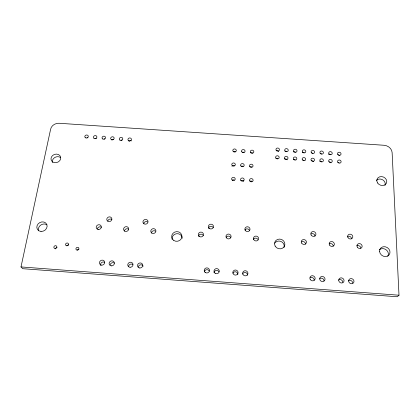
<?xml version="1.0" encoding="UTF-8"?>
<svg xmlns="http://www.w3.org/2000/svg" width="420" height="420" viewBox="0 0 420 420"><rect width="100%" height="100%" fill="white"/><g stroke="black" fill="none" stroke-linecap="round" stroke-linejoin="round"><path stroke-width="0.63" d="M21 266.931L50.589 129.334A7.46 6.232 -17.5 0 1 58.895 123.249L384.058 145.273A7.922 6.662 20.7 0 1 392.123 152.576L399 295.218L397.236 296.751L22.801 268.7L21 266.931L399 295.218M107.751 221.177A2.583 2.331 -21.1 0 0 111.862 219.403A2.583 2.331 -21.1 0 0 108.392 217.093A2.583 2.331 -21.1 0 0 107.751 221.177A2.562 2.315 -21.3 0 1 111.846 219.429M379.407 249.769A5.36 4.725 32 0 1 386.201 249.853A5.36 4.725 32 0 1 387.786 256.268M274.748 243.159A5.171 4.819 19.2 0 1 281.221 241.584A5.171 4.819 19.2 0 1 284.02 247.517M172.095 239.353A5.124 4.799 -11 0 1 176.668 233.709A5.124 4.799 -11 0 1 182.249 238.219M38.698 230.78A5.255 4.589 -28.4 0 1 40.672 225.136A5.255 4.589 -28.4 0 1 46.872 224.826M376.31 180.495A5.035 4.316 23.3 0 1 382.636 179.802A5.035 4.316 23.3 0 1 384.941 185.472M52.479 162.314A4.94 4.2 -20.1 0 1 54.737 157.547A4.94 4.2 -20.1 0 1 60.37 157.437M338.195 154.833A1.769 1.522 17.1 0 1 339.712 155.704M338.247 162.566A1.78 1.538 17.7 0 1 339.129 162.834M328.587 154.382A1.764 1.522 16.1 0 1 330.335 154.502M329.464 161.963A1.774 1.544 16.7 0 1 330.986 162.845M320.738 153.641A1.759 1.528 15.1 0 1 321.61 153.904M319.809 161.511A1.774 1.544 15.7 0 1 321.568 161.632M312.018 153.043A1.759 1.528 14.1 0 1 312.889 153.31M311.923 160.76A1.769 1.544 14.7 0 1 313.43 161.637M302.437 152.597A1.754 1.528 13 0 1 304.175 152.712M303.161 160.156A1.764 1.544 13.5 0 1 304.033 160.424M293.732 151.998A1.754 1.528 11.9 0 1 295.47 152.119M293.528 159.705A1.764 1.549 12.4 0 1 295.276 159.821M285.033 151.405A1.748 1.528 10.7 0 1 286.776 151.526M284.781 159.101A1.759 1.549 11.2 0 1 287.154 159.831M276.344 150.811A1.743 1.533 9.5 0 1 278.696 151.536M276.04 158.503A1.754 1.549 9.9 0 1 277.788 158.624M87.014 137.87A1.748 1.486 -15.7 0 1 87.901 137.728M95.545 138.453A1.743 1.491 -14.9 0 1 96.432 138.311M104.081 139.041A1.743 1.496 -14 0 1 104.969 138.894M111.909 140.133A1.743 1.496 -13.2 0 1 113.516 139.482M121.18 140.207A1.738 1.502 -12.2 0 1 122.068 140.065M129.029 141.298A1.738 1.507 -11.3 0 1 131.455 140.91M67.247 245.564A1.512 1.349 -29.2 0 1 68.633 244.96M77.527 249.837A1.512 1.36 -29.1 0 1 78.913 249.233M55.356 248.908A1.522 1.349 -30.4 0 1 57.078 247.627M356.869 245.774A2.646 2.363 29.6 0 1 360.78 248.157M329.385 243.742A2.62 2.378 26.9 0 1 333.244 246.12M301.786 241.773A2.599 2.389 23.1 0 1 305.597 244.141M347.666 236.423A2.62 2.341 27.5 0 1 351.54 238.775M311.194 233.825A2.588 2.357 23.1 0 1 315 236.166M310.275 277.657A2.683 2.494 31.7 0 1 314.197 280.145M320.04 278.381A2.693 2.489 32.8 0 1 323.983 280.875M338.851 279.778A2.714 2.478 34.5 0 1 342.825 282.277M348.673 280.507A2.725 2.473 35.2 0 1 352.669 283.012M151.379 232.927A2.562 2.373 -15.8 0 1 155.426 231.142M124.394 230.932A2.573 2.352 -20.4 0 1 128.473 229.152M97.288 228.995A2.583 2.331 -23.7 0 1 101.398 227.22M143.598 223.739A2.546 2.341 -16.1 0 1 147.63 221.981M100.679 265.519A2.662 2.441 -29.4 0 1 104.743 262.385M110.119 264.962A2.656 2.452 -28.5 0 1 114.319 263.093M128.578 266.333A2.646 2.468 -26.4 0 1 132.757 264.464M138.222 267.052A2.641 2.473 -25 0 1 143.215 266.165M253.502 239.148A2.567 2.405 12.8 0 1 257.922 239.468M226.27 237.137A2.557 2.405 4.7 0 1 230.68 237.458M198.476 236.35A2.552 2.399 -3.9 0 1 203.322 235.499M245.018 229.882A2.546 2.373 9.5 0 1 249.407 230.197M208.435 228.459A2.536 2.373 -0.7 0 1 213.25 227.619M204.304 271.971A2.615 2.52 -3.6 0 1 209.27 271.073M213.99 272.69A2.615 2.525 1.5 0 1 218.951 271.793M233.069 272.843A2.62 2.525 11.2 0 1 237.862 274.465M242.797 273.567A2.625 2.525 15.7 0 1 247.601 275.189M250.142 166.871A1.764 1.57 6.4 0 1 251.9 166.992M241.364 166.262A1.759 1.57 4.9 0 1 243.117 166.383M231.914 166.184A1.759 1.57 3.4 0 1 234.35 165.774M250.189 181.183A1.78 1.607 7 0 1 251.963 181.303M241.316 180.563A1.78 1.607 5.4 0 1 243.705 181.319M232.454 179.944A1.78 1.607 3.8 0 1 234.224 180.065M250.966 152.917A1.743 1.538 6 0 1 252.703 153.037M242.277 152.323A1.743 1.538 4.7 0 1 244.015 152.439M233.599 151.725A1.743 1.538 3.3 0 1 235.337 151.846M379.544 251.244A5.413 4.762 31.8 0 0 387.571 256.079A5.413 4.762 31.8 0 0 387.219 247.527A5.413 4.762 31.8 0 0 379.544 251.244M275.147 246.094A5.224 4.856 19 0 0 284.119 246.724A5.224 4.856 19 0 0 279.867 239.08A5.224 4.856 19 0 0 275.147 246.094M173.801 240.482A5.171 4.835 -10.9 0 0 181.939 236.833A5.171 4.835 -10.9 0 0 174.683 232.108A5.171 4.835 -10.9 0 0 173.801 240.482M41.008 231.43A5.303 4.62 -28.2 0 0 46.846 224.579A5.303 4.62 -28.2 0 0 38.068 223.965A5.303 4.62 -28.2 0 0 41.008 231.43M377.591 182.984A5.082 4.347 23.1 0 0 386.201 183.561A5.082 4.347 23.1 0 0 381.612 176.589A5.082 4.347 23.1 0 0 377.591 182.984M52.7 161.989A4.982 4.232 -20 0 0 60.69 158.734A4.982 4.232 -20 0 0 54.212 154.518A4.982 4.232 -20 0 0 52.7 161.989M337.764 154.445A1.785 1.533 17 0 0 340.82 154.649A1.785 1.533 17 0 0 339.271 152.219A1.785 1.533 17 0 0 337.764 154.445M337.822 162.257A1.796 1.549 17.6 0 0 340.893 162.466A1.796 1.549 17.6 0 0 339.334 160.004A1.796 1.549 17.6 0 0 337.822 162.257M328.944 153.841A1.78 1.533 16 0 0 332 154.046A1.78 1.533 16 0 0 330.467 151.62A1.78 1.533 16 0 0 328.944 153.841M328.944 161.648A1.79 1.554 16.6 0 0 332.015 161.858A1.79 1.554 16.6 0 0 330.477 159.401A1.79 1.554 16.6 0 0 328.944 161.648M320.129 153.237A1.774 1.538 15 0 0 323.18 153.447A1.774 1.538 15 0 0 321.662 151.016A1.774 1.538 15 0 0 320.129 153.237M320.077 161.038A1.79 1.554 15.6 0 0 323.148 161.249A1.79 1.554 15.6 0 0 321.625 158.791A1.79 1.554 15.6 0 0 320.077 161.038M311.32 152.639A1.774 1.538 14 0 0 314.37 152.843A1.774 1.538 14 0 0 312.874 150.418A1.774 1.538 14 0 0 311.32 152.639M311.22 160.429A1.785 1.554 14.6 0 0 314.286 160.64A1.785 1.554 14.6 0 0 312.779 158.183A1.785 1.554 14.6 0 0 311.22 160.429M302.521 152.035A1.769 1.538 12.9 0 0 305.566 152.24A1.769 1.538 12.9 0 0 304.085 149.819A1.769 1.538 12.9 0 0 302.521 152.035M302.369 159.821A1.78 1.554 13.4 0 0 305.429 160.03A1.78 1.554 13.4 0 0 303.938 157.579A1.78 1.554 13.4 0 0 302.369 159.821M293.732 151.436A1.764 1.538 11.8 0 0 296.772 151.641A1.764 1.538 11.8 0 0 295.307 149.221A1.764 1.538 11.8 0 0 293.732 151.436M293.522 159.217A1.78 1.559 12.3 0 0 296.583 159.422A1.78 1.559 12.3 0 0 295.113 156.975A1.78 1.559 12.3 0 0 293.522 159.217M284.944 150.838A1.764 1.538 10.7 0 0 287.983 151.042A1.764 1.538 10.7 0 0 286.534 148.622A1.764 1.538 10.7 0 0 284.944 150.838M284.687 158.608A1.774 1.559 11.1 0 0 287.747 158.818A1.774 1.559 11.1 0 0 286.288 156.366A1.774 1.559 11.1 0 0 284.687 158.608M276.166 150.234A1.759 1.538 9.5 0 0 279.206 150.439A1.759 1.538 9.5 0 0 277.772 148.024A1.759 1.538 9.5 0 0 276.166 150.234M275.856 158.004A1.769 1.559 9.8 0 0 278.911 158.209A1.769 1.559 9.8 0 0 277.473 155.762A1.769 1.559 9.8 0 0 275.856 158.004M85.444 137.765A1.764 1.496 -15.6 0 0 88.268 136.631A1.764 1.496 -15.6 0 0 85.927 135.146A1.764 1.496 -15.6 0 0 85.444 137.765M94.064 138.359A1.759 1.502 -14.8 0 0 96.883 137.219A1.759 1.502 -14.8 0 0 94.532 135.734A1.759 1.502 -14.8 0 0 94.064 138.359M102.69 138.947A1.759 1.507 -13.9 0 0 105.504 137.807A1.759 1.507 -13.9 0 0 103.142 136.322A1.759 1.507 -13.9 0 0 102.69 138.947M111.326 139.534A1.759 1.507 -13.1 0 0 114.135 138.395A1.759 1.507 -13.1 0 0 111.762 136.909A1.759 1.507 -13.1 0 0 111.326 139.534M119.968 140.128A1.754 1.512 -12.2 0 0 122.771 138.989A1.754 1.512 -12.2 0 0 120.388 137.498A1.754 1.512 -12.2 0 0 119.968 140.128M128.62 140.716A1.754 1.512 -11.2 0 0 131.413 139.577A1.754 1.512 -11.2 0 0 129.019 138.085A1.754 1.512 -11.2 0 0 128.62 140.716M66.77 245.795A1.528 1.36 -29 0 0 68.428 243.794A1.528 1.36 -29 0 0 65.888 243.611A1.528 1.36 -29 0 0 66.77 245.795M77.165 250.121A1.528 1.37 -28.9 0 0 78.813 248.105A1.528 1.37 -28.9 0 0 76.261 247.921A1.528 1.37 -28.9 0 0 77.165 250.121M55.083 248.493A1.538 1.36 -30.2 0 0 56.763 246.482A1.538 1.36 -30.2 0 0 54.217 246.293A1.538 1.36 -30.2 0 0 55.083 248.493M357.32 247.102A2.672 2.384 29.4 0 0 361.83 247.422A2.672 2.384 29.4 0 0 359.489 243.59A2.672 2.384 29.4 0 0 357.32 247.102M329.516 245.044A2.646 2.394 26.7 0 0 334.016 245.364A2.646 2.394 26.7 0 0 331.753 241.542A2.646 2.394 26.7 0 0 329.516 245.044M301.597 243.049A2.62 2.41 22.9 0 0 306.086 243.369A2.62 2.41 22.9 0 0 303.901 239.558A2.62 2.41 22.9 0 0 301.597 243.049M348.007 237.636A2.641 2.363 27.3 0 0 352.485 237.951A2.641 2.363 27.3 0 0 350.185 234.171A2.641 2.363 27.3 0 0 348.007 237.636M311.115 235.001A2.609 2.378 22.9 0 0 315.578 235.321A2.609 2.378 22.9 0 0 313.383 231.551A2.609 2.378 22.9 0 0 311.115 235.001M310.181 279.394A2.709 2.515 31.4 0 0 314.785 279.731A2.709 2.515 31.4 0 0 312.517 275.719A2.709 2.515 31.4 0 0 310.181 279.394M319.709 278.817A2.72 2.51 32.5 0 0 323.694 281.332A2.72 2.51 32.5 0 0 323.71 276.89A2.72 2.51 32.5 0 0 319.709 278.817M338.725 280.235A2.74 2.499 34.2 0 0 342.746 282.749A2.74 2.499 34.2 0 0 342.704 278.303A2.74 2.499 34.2 0 0 338.725 280.235M348.658 280.969A2.751 2.494 34.9 0 0 352.695 283.495A2.751 2.494 34.9 0 0 352.622 279.038A2.751 2.494 34.9 0 0 348.658 280.969M151.825 233.047A2.583 2.389 -15.7 0 0 155.909 231.247A2.583 2.389 -15.7 0 0 152.339 228.895A2.583 2.389 -15.7 0 0 151.825 233.047M124.551 231.032A2.594 2.373 -20.2 0 0 128.667 229.231A2.594 2.373 -20.2 0 0 125.144 226.889A2.594 2.373 -20.2 0 0 124.551 231.032M98.374 229.483A2.609 2.347 -23.5 0 0 101.157 226.06A2.609 2.347 -23.5 0 0 96.758 225.75A2.609 2.347 -23.5 0 0 98.374 229.483M143.955 223.76A2.567 2.357 -15.9 0 0 148.029 221.981A2.567 2.357 -15.9 0 0 144.491 219.665A2.567 2.357 -15.9 0 0 143.955 223.76M101.682 265.146A2.688 2.462 -29.2 0 0 104.528 261.55A2.688 2.462 -29.2 0 0 100.018 261.219A2.688 2.462 -29.2 0 0 101.682 265.146M111.379 265.87A2.683 2.468 -28.3 0 0 114.203 262.269A2.683 2.468 -28.3 0 0 109.683 261.938A2.683 2.468 -28.3 0 0 111.379 265.87M130.048 267.262A2.667 2.489 -26.1 0 0 132.825 263.65A2.667 2.489 -26.1 0 0 128.305 263.319A2.667 2.489 -26.1 0 0 130.048 267.262M139.797 267.986A2.662 2.494 -24.7 0 0 142.553 264.374A2.662 2.494 -24.7 0 0 138.028 264.043A2.662 2.494 -24.7 0 0 139.797 267.986M253.743 239.573A2.588 2.42 12.7 0 0 258.211 239.894A2.588 2.42 12.7 0 0 256.158 236.098A2.588 2.42 12.7 0 0 253.743 239.573M226.217 237.536A2.578 2.42 4.6 0 0 230.669 237.857A2.578 2.42 4.6 0 0 228.695 234.071A2.578 2.42 4.6 0 0 226.217 237.536M199.432 236.513A2.573 2.415 -3.8 0 0 203.464 234.696A2.573 2.415 -3.8 0 0 199.804 232.339A2.573 2.415 -3.8 0 0 199.432 236.513M245.165 230.202A2.567 2.394 9.4 0 0 249.601 230.517A2.567 2.394 9.4 0 0 247.585 226.774A2.567 2.394 9.4 0 0 245.165 230.202M209.496 228.538A2.557 2.389 -0.7 0 0 213.491 226.742A2.557 2.389 -0.7 0 0 209.837 224.411A2.557 2.389 -0.7 0 0 209.496 228.538M205.354 272.528A2.641 2.541 -3.5 0 0 209.48 270.617A2.641 2.541 -3.5 0 0 205.716 268.139A2.641 2.541 -3.5 0 0 205.354 272.528M215.14 273.257A2.641 2.546 1.5 0 0 219.261 271.346A2.641 2.546 1.5 0 0 215.476 268.863A2.641 2.546 1.5 0 0 215.14 273.257M233.09 273.656A2.646 2.546 11 0 0 237.657 273.992A2.646 2.546 11 0 0 235.615 270.013A2.646 2.546 11 0 0 233.09 273.656M242.928 274.391A2.651 2.546 15.3 0 0 247.501 274.722A2.651 2.546 15.3 0 0 245.427 270.737A2.651 2.546 15.3 0 0 242.928 274.391M249.69 166.451A1.78 1.586 6.3 0 0 252.761 166.661A1.78 1.586 6.3 0 0 251.359 164.189A1.78 1.586 6.3 0 0 249.69 166.451M240.823 165.837A1.774 1.58 4.9 0 0 243.889 166.047A1.774 1.58 4.9 0 0 242.508 163.574A1.774 1.58 4.9 0 0 240.823 165.837M232.57 165.847A1.774 1.58 3.4 0 0 235.321 164.661A1.774 1.58 3.4 0 0 232.759 163.112A1.774 1.58 3.4 0 0 232.57 165.847M249.732 180.91A1.796 1.617 7 0 0 252.835 181.125A1.796 1.617 7 0 0 251.422 178.595A1.796 1.617 7 0 0 249.732 180.91M240.765 180.285A1.796 1.617 5.4 0 0 243.868 180.5A1.796 1.617 5.4 0 0 242.471 177.97A1.796 1.617 5.4 0 0 240.765 180.285M232.423 180.296A1.796 1.617 3.7 0 0 235.205 179.083A1.796 1.617 3.7 0 0 232.617 177.503A1.796 1.617 3.7 0 0 232.423 180.296M250.525 152.36A1.759 1.549 5.9 0 0 253.565 152.565A1.759 1.549 5.9 0 0 252.178 150.145A1.759 1.549 5.9 0 0 250.525 152.36M241.752 151.762A1.759 1.549 4.6 0 0 244.787 151.966A1.759 1.549 4.6 0 0 243.416 149.546A1.759 1.549 4.6 0 0 241.752 151.762M233.583 151.767A1.754 1.549 3.3 0 0 236.308 150.607A1.754 1.549 3.3 0 0 233.772 149.095A1.754 1.549 3.3 0 0 233.583 151.767"/></g></svg>
